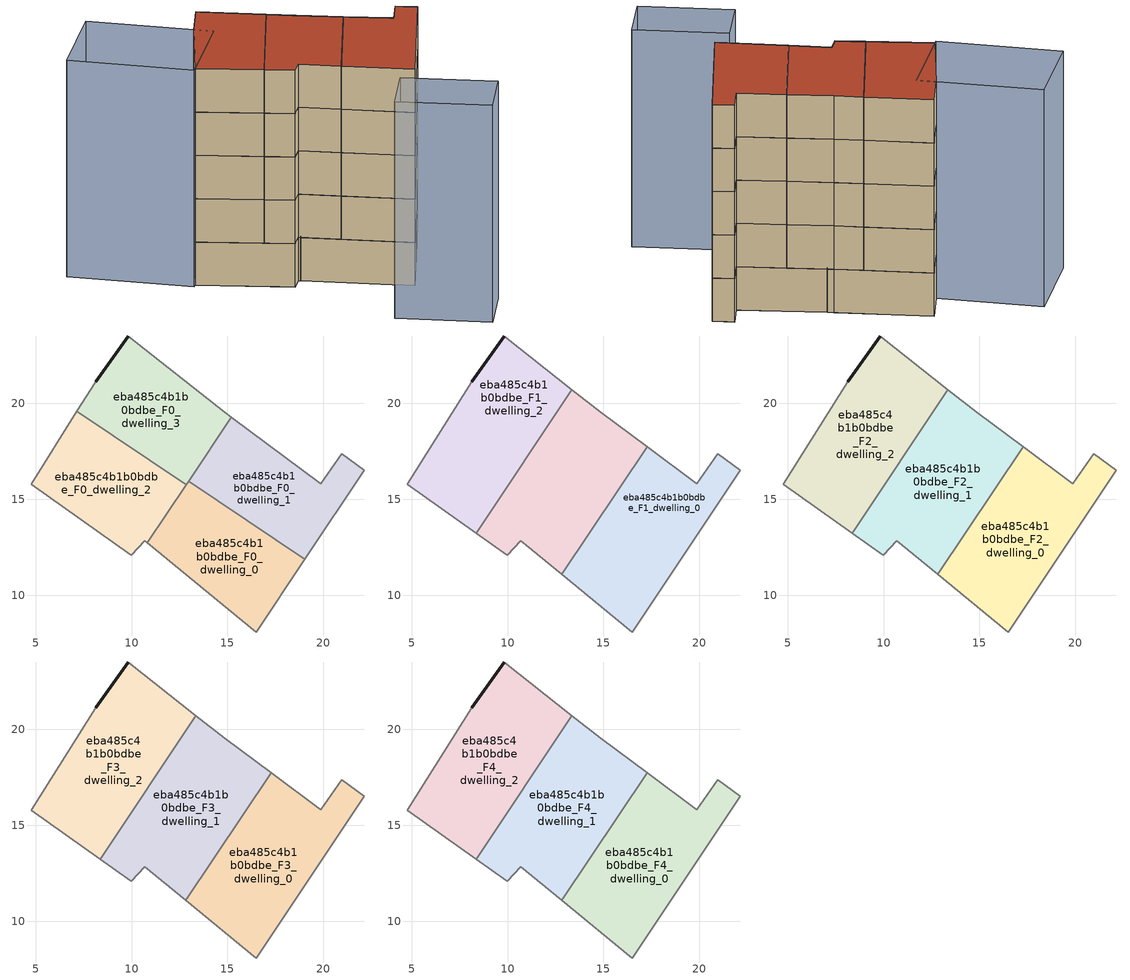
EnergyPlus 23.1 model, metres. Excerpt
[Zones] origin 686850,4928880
eba485c4b1b0bdbe_F0_dwelling_0
 floor ground (EU_floor_Construction): 16.5,8.09 19.04,11.89 12.97,15.94 10.82,12.73 z0
 wall adiabatic (EU_wall_Construction): 19.04,11.89 16.5,8.09 10.82,12.73 z0:3
 wall to eba485c4b1b0bdbe_F0_dwelling_1 (EU_wall_Construction): 12.97,15.94 19.04,11.89 z0:3
 wall to eba485c4b1b0bdbe_F0_dwelling_2 (EU_wall_Construction): 10.82,12.73 12.85,15.77 z0:3
 wall to eba485c4b1b0bdbe_F0_dwelling_3 (EU_wall_Construction): 12.85,15.77 12.97,15.94 z0:3
eba485c4b1b0bdbe_F0_dwelling_1
 floor ground (EU_floor_Construction): 19.04,11.89 22.13,16.52 20.97,17.39 19.86,15.82 15.19,19.28 12.97,15.94 z0
 wall adiabatic (EU_wall_Construction): 15.19,19.28 19.86,15.82 20.97,17.39 22.13,16.52 19.04,11.89 z0:3
 wall to eba485c4b1b0bdbe_F0_dwelling_3 (EU_wall_Construction): 12.97,15.94 15.19,19.28 z0:3
eba485c4b1b0bdbe_F0_dwelling_2
 floor ground (EU_floor_Construction): 10.82,12.73 12.85,15.77 7.15,19.58 4.77,15.78 9.98,12.1 10.68,12.85 z0
 wall to eba485c4b1b0bdbe_F0_dwelling_3 (EU_wall_Construction): 7.15,19.58 12.85,15.77 z0:3
 wall adiabatic (EU_wall_Construction): 10.82,12.73 10.68,12.85 9.98,12.1 4.77,15.78 7.15,19.58 z0:3
eba485c4b1b0bdbe_F0_dwelling_3
 floor ground (EU_floor_Construction): 12.85,15.77 15.19,19.28 14.85,19.53 9.82,23.52 8.13,21.14 7.15,19.58 z0
 wall outside (EU_wall_Construction): 8.13,21.14 9.82,23.52 z0:3
 wall adiabatic (EU_wall_Construction): 7.15,19.58 8.13,21.14 / 9.82,23.52 14.85,19.53 15.19,19.28 z0:3
eba485c4b1b0bdbe_F1_dwelling_0
 floor to eba485c4b1b0bdbe_F0_dwelling_0 (EU_floor_Construction): 16.5,8.09 19.04,11.89 15.12,14.51 12.83,11.08 z3
 floor to eba485c4b1b0bdbe_F0_dwelling_1 (EU_floor_Construction): 19.04,11.89 22.13,16.52 20.97,17.39 19.86,15.82 17.28,17.74 15.12,14.51 z3
 wall adiabatic (EU_wall_Construction): 17.28,17.74 19.86,15.82 20.97,17.39 22.13,16.52 16.5,8.09 12.83,11.08 z3:6
 wall to eba485c4b1b0bdbe_F1_dwelling_1 (EU_wall_Construction): 12.83,11.08 17.28,17.74 z3:6
eba485c4b1b0bdbe_F1_dwelling_1
 floor to eba485c4b1b0bdbe_F0_dwelling_2 (EU_floor_Construction): 10.82,12.73 12.85,15.77 10.92,17.07 8.36,13.24 9.98,12.1 10.68,12.85 z3
 floor to eba485c4b1b0bdbe_F0_dwelling_0 (EU_floor_Construction): 12.83,11.08 15.12,14.51 12.97,15.94 10.82,12.73 z3
 floor to eba485c4b1b0bdbe_F0_dwelling_3 (EU_floor_Construction): 12.85,15.77 15.19,19.28 14.85,19.53 13.36,20.72 10.92,17.07 z3
 floor to eba485c4b1b0bdbe_F0_dwelling_1 (EU_floor_Construction): 15.12,14.51 17.28,17.74 15.19,19.28 12.97,15.94 z3
 wall adiabatic (EU_wall_Construction): 13.36,20.72 14.85,19.53 17.28,17.74 / 12.83,11.08 10.68,12.85 9.98,12.1 8.36,13.24 z3:6
 wall to eba485c4b1b0bdbe_F1_dwelling_2 (EU_wall_Construction): 8.36,13.24 13.36,20.72 z3:6
eba485c4b1b0bdbe_F1_dwelling_2
 floor to eba485c4b1b0bdbe_F0_dwelling_2 (EU_floor_Construction): 8.36,13.24 10.92,17.07 7.15,19.58 4.77,15.78 z3
 floor to eba485c4b1b0bdbe_F0_dwelling_3 (EU_floor_Construction): 10.92,17.07 13.36,20.72 9.82,23.52 8.13,21.14 7.15,19.58 z3
 wall outside (EU_wall_Construction): 8.13,21.14 9.82,23.52 z3:6
 wall adiabatic (EU_wall_Construction): 8.36,13.24 4.77,15.78 8.13,21.14 / 9.82,23.52 13.36,20.72 z3:6
eba485c4b1b0bdbe_F2_dwelling_0
 floor to eba485c4b1b0bdbe_F1_dwelling_0 (EU_floor_Construction): 16.5,8.09 22.13,16.52 20.97,17.39 19.86,15.82 17.28,17.74 12.83,11.08 z6
 wall adiabatic (EU_wall_Construction): 17.28,17.74 19.86,15.82 20.97,17.39 22.13,16.52 16.5,8.09 12.83,11.08 z6:9
 wall to eba485c4b1b0bdbe_F2_dwelling_1 (EU_wall_Construction): 12.83,11.08 17.28,17.74 z6:9
eba485c4b1b0bdbe_F2_dwelling_1
 floor to eba485c4b1b0bdbe_F1_dwelling_1 (EU_floor_Construction): 12.83,11.08 17.28,17.74 14.85,19.53 13.36,20.72 8.36,13.24 9.98,12.1 10.68,12.85 z6
 wall adiabatic (EU_wall_Construction): 13.36,20.72 14.85,19.53 17.28,17.74 / 12.83,11.08 10.68,12.85 9.98,12.1 8.36,13.24 z6:9
 wall to eba485c4b1b0bdbe_F2_dwelling_2 (EU_wall_Construction): 8.36,13.24 13.36,20.72 z6:9
eba485c4b1b0bdbe_F2_dwelling_2
 floor to eba485c4b1b0bdbe_F1_dwelling_2 (EU_floor_Construction): 8.36,13.24 13.36,20.72 9.82,23.52 8.13,21.14 4.77,15.78 z6
 wall outside (EU_wall_Construction): 8.13,21.14 9.82,23.52 z6:9
 wall adiabatic (EU_wall_Construction): 8.36,13.24 4.77,15.78 8.13,21.14 / 9.82,23.52 13.36,20.72 z6:9
eba485c4b1b0bdbe_F3_dwelling_0
 floor to eba485c4b1b0bdbe_F2_dwelling_0 (EU_floor_Construction): 16.5,8.09 22.13,16.52 20.97,17.39 19.86,15.82 17.28,17.74 12.83,11.08 z9
 wall adiabatic (EU_wall_Construction): 17.28,17.74 19.86,15.82 20.97,17.39 22.13,16.52 16.5,8.09 12.83,11.08 z9:12
 wall to eba485c4b1b0bdbe_F3_dwelling_1 (EU_wall_Construction): 12.83,11.08 17.28,17.74 z9:12
eba485c4b1b0bdbe_F3_dwelling_1
 floor to eba485c4b1b0bdbe_F2_dwelling_1 (EU_floor_Construction): 12.83,11.08 17.28,17.74 14.85,19.53 13.36,20.72 8.36,13.24 9.98,12.1 10.68,12.85 z9
 wall adiabatic (EU_wall_Construction): 13.36,20.72 14.85,19.53 17.28,17.74 / 12.83,11.08 10.68,12.85 9.98,12.1 8.36,13.24 z9:12
 wall to eba485c4b1b0bdbe_F3_dwelling_2 (EU_wall_Construction): 8.36,13.24 13.36,20.72 z9:12
eba485c4b1b0bdbe_F3_dwelling_2
 floor to eba485c4b1b0bdbe_F2_dwelling_2 (EU_floor_Construction): 8.36,13.24 13.36,20.72 9.82,23.52 8.13,21.14 4.77,15.78 z9
 wall outside (EU_wall_Construction): 8.13,21.14 9.82,23.52 z9:12
 wall adiabatic (EU_wall_Construction): 8.36,13.24 4.77,15.78 8.13,21.14 / 9.82,23.52 13.36,20.72 z9:12
eba485c4b1b0bdbe_F4_dwelling_0
 floor to eba485c4b1b0bdbe_F3_dwelling_0 (EU_floor_Construction): 16.5,8.09 22.13,16.52 20.97,17.39 19.86,15.82 17.28,17.74 12.83,11.08 z12
 wall adiabatic (EU_wall_Construction): 17.28,17.74 19.86,15.82 20.97,17.39 22.13,16.52 16.5,8.09 12.83,11.08 z12:15
 wall to eba485c4b1b0bdbe_F4_dwelling_1 (EU_wall_Construction): 12.83,11.08 17.28,17.74 z12:15
 roof outside (EU_roof_Construction): 20.97,17.39 22.13,16.52 16.5,8.09 12.83,11.08 17.28,17.74 19.86,15.82 z15
eba485c4b1b0bdbe_F4_dwelling_1
 floor to eba485c4b1b0bdbe_F3_dwelling_1 (EU_floor_Construction): 12.83,11.08 17.28,17.74 14.85,19.53 13.36,20.72 8.36,13.24 9.98,12.1 10.68,12.85 z12
 wall adiabatic (EU_wall_Construction): 13.36,20.72 14.85,19.53 17.28,17.74 / 12.83,11.08 10.68,12.85 9.98,12.1 8.36,13.24 z12:15
 wall to eba485c4b1b0bdbe_F4_dwelling_2 (EU_wall_Construction): 8.36,13.24 13.36,20.72 z12:15
 roof outside (EU_roof_Construction): 14.85,19.53 17.28,17.74 12.83,11.08 10.68,12.85 9.98,12.1 8.36,13.24 13.36,20.72 z15
eba485c4b1b0bdbe_F4_dwelling_2
 floor to eba485c4b1b0bdbe_F3_dwelling_2 (EU_floor_Construction): 8.36,13.24 13.36,20.72 9.82,23.52 8.13,21.14 4.77,15.78 z12
 wall outside (EU_wall_Construction): 8.13,21.14 9.82,23.52 z12:15
 wall adiabatic (EU_wall_Construction): 8.36,13.24 4.77,15.78 8.13,21.14 / 9.82,23.52 13.36,20.72 z12:15
 roof outside (EU_roof_Construction): 13.36,20.72 8.36,13.24 4.77,15.78 8.13,21.14 9.82,23.52 z15
shading: 17.47,0.53 12.55,4.4 / 12.55,4.4 14.95,7.45 / 14.95,7.45 19.87,3.58 / 19.87,3.58 17.47,0.53 / 3.09,25.98 9.07,20.24 / 9.07,20.24 4.62,15.62 / 4.62,15.62 -1.35,21.36 / -1.35,21.36 3.09,25.98 z0:15
[Building]
EU S2 Campaign: North Axis=0; Terrain=City; Solar Distribution=FullExterior
[Site:Location]
Bologna: Latitude=44.5; Longitude=11.25; Time Zone=1; Elevation=37
[SizingPeriod:WeatherFileDays]
AnnualSizingPeriod: Begin Month=1; Begin Day of Month=1; End Month=12; End Day of Month=31; Day of Week for Start Day=Monday; Use Weather File Daylight Saving Period=No; Use Weather File Rain and Snow Indicators=No
[MATERIAL]
EU_InternalMass_Material: Roughness=MediumRough; Thickness=0.1; Conductivity=1; Density=1800; Specific Heat=900; Thermal Absorptance=0.9; Solar Absorptance=0.7; Visible Absorptance=0.7
[MATERIAL:NOMASS] Roughness=MediumRough; Thermal Absorptance=0.9; Solar Absorptance=0.7; Visible Absorptance=0.7
Name | Thermal Resistance
EU_wall_NoMass | 0.905828
EU_roof_NoMass | 0.37593
EU_floor_NoMass | 0.67114
[CONSTRUCTION]
EU_wall_Construction: EU_wall_NoMass
EU_roof_Construction: EU_roof_NoMass
EU_floor_Construction: EU_floor_NoMass
EU_InternalMass_Construction: EU_InternalMass_Material
[ZONE] Type=1; Multiplier=1; Ceiling Height=autocalculate; Floor Area=autocalculate; Part of Total Floor Area=Yes
Name | Volume
eba485c4b1b0bdbe_F0_dwelling_0 | 92.4104
eba485c4b1b0bdbe_F1_dwelling_0; eba485c4b1b0bdbe_F2_dwelling_0; eba485c4b1b0bdbe_F3_dwelling_0; eba485c4b1b0bdbe_F4_dwelling_0; eba485c4b1b0bdbe_F1_dwelling_2; eba485c4b1b0bdbe_F2_dwelling_2; eba485c4b1b0bdbe_F3_dwelling_2; eba485c4b1b0bdbe_F4_dwelling_2 | 123.198
eba485c4b1b0bdbe_F0_dwelling_1; eba485c4b1b0bdbe_F0_dwelling_3 | 92.395
eba485c4b1b0bdbe_F1_dwelling_1; eba485c4b1b0bdbe_F2_dwelling_1; eba485c4b1b0bdbe_F3_dwelling_1; eba485c4b1b0bdbe_F4_dwelling_1 | 123.188
eba485c4b1b0bdbe_F0_dwelling_2 | 92.3936
[INTERNALMASS] Construction=EU_InternalMass_Construction
Name | Zone or ZoneList | Surface Area
eba485c4b1b0bdbe_F0_dwelling_0_EU_InternalMass | eba485c4b1b0bdbe_F0_dwelling_0 | 30.8037
eba485c4b1b0bdbe_F0_dwelling_1_EU_InternalMass | eba485c4b1b0bdbe_F0_dwelling_1 | 30.7983
eba485c4b1b0bdbe_F0_dwelling_2_EU_InternalMass | eba485c4b1b0bdbe_F0_dwelling_2 | 30.7976
eba485c4b1b0bdbe_F0_dwelling_3_EU_InternalMass | eba485c4b1b0bdbe_F0_dwelling_3 | 30.7989
eba485c4b1b0bdbe_F1_dwelling_0_EU_InternalMass | eba485c4b1b0bdbe_F1_dwelling_0 | 41.0667
eba485c4b1b0bdbe_F1_dwelling_1_EU_InternalMass | eba485c4b1b0bdbe_F1_dwelling_1 | 41.0629
eba485c4b1b0bdbe_F1_dwelling_2_EU_InternalMass | eba485c4b1b0bdbe_F1_dwelling_2 | 41.0662
eba485c4b1b0bdbe_F2_dwelling_0_EU_InternalMass | eba485c4b1b0bdbe_F2_dwelling_0 | 41.0667
eba485c4b1b0bdbe_F2_dwelling_1_EU_InternalMass | eba485c4b1b0bdbe_F2_dwelling_1 | 41.0629
eba485c4b1b0bdbe_F2_dwelling_2_EU_InternalMass | eba485c4b1b0bdbe_F2_dwelling_2 | 41.0662
eba485c4b1b0bdbe_F3_dwelling_0_EU_InternalMass | eba485c4b1b0bdbe_F3_dwelling_0 | 41.0667
eba485c4b1b0bdbe_F3_dwelling_1_EU_InternalMass | eba485c4b1b0bdbe_F3_dwelling_1 | 41.0629
eba485c4b1b0bdbe_F3_dwelling_2_EU_InternalMass | eba485c4b1b0bdbe_F3_dwelling_2 | 41.0662
eba485c4b1b0bdbe_F4_dwelling_0_EU_InternalMass | eba485c4b1b0bdbe_F4_dwelling_0 | 41.0667
eba485c4b1b0bdbe_F4_dwelling_1_EU_InternalMass | eba485c4b1b0bdbe_F4_dwelling_1 | 41.0629
eba485c4b1b0bdbe_F4_dwelling_2_EU_InternalMass | eba485c4b1b0bdbe_F4_dwelling_2 | 41.0662
[OTHEREQUIPMENT] Fuel Type=Electricity; Design Level Calculation Method=Watts/Area; Power per Zone Floor Area=1; Fraction Latent=0; Fraction Radiant=0; Fraction Lost=0; Carbon Dioxide Generation Rate=0; EndUse Subcategory=EU_Step8_InternalGains
Name | Zone or ZoneList or Space or SpaceList | Schedule
EU_Step8_InternalGain_eba485c4b1b0bdbe_F0_dwelling_0_f000 | eba485c4b1b0bdbe_F0_dwelling_0 | EU_Step8_GainSchedule_eba485c4b1b0bdbe_F0_dwelling_0_f000
EU_Step8_InternalGain_eba485c4b1b0bdbe_F0_dwelling_1_f000 | eba485c4b1b0bdbe_F0_dwelling_1 | EU_Step8_GainSchedule_eba485c4b1b0bdbe_F0_dwelling_1_f000
EU_Step8_InternalGain_eba485c4b1b0bdbe_F0_dwelling_2_f000 | eba485c4b1b0bdbe_F0_dwelling_2 | EU_Step8_GainSchedule_eba485c4b1b0bdbe_F0_dwelling_2_f000
EU_Step8_InternalGain_eba485c4b1b0bdbe_F0_dwelling_3_f000 | eba485c4b1b0bdbe_F0_dwelling_3 | EU_Step8_GainSchedule_eba485c4b1b0bdbe_F0_dwelling_3_f000
EU_Step8_InternalGain_eba485c4b1b0bdbe_F1_dwelling_0_f000 | eba485c4b1b0bdbe_F1_dwelling_0 | EU_Step8_GainSchedule_eba485c4b1b0bdbe_F1_dwelling_0_f000
EU_Step8_InternalGain_eba485c4b1b0bdbe_F1_dwelling_1_f000 | eba485c4b1b0bdbe_F1_dwelling_1 | EU_Step8_GainSchedule_eba485c4b1b0bdbe_F1_dwelling_1_f000
EU_Step8_InternalGain_eba485c4b1b0bdbe_F1_dwelling_2_f000 | eba485c4b1b0bdbe_F1_dwelling_2 | EU_Step8_GainSchedule_eba485c4b1b0bdbe_F1_dwelling_2_f000
EU_Step8_InternalGain_eba485c4b1b0bdbe_F2_dwelling_0_f000 | eba485c4b1b0bdbe_F2_dwelling_0 | EU_Step8_GainSchedule_eba485c4b1b0bdbe_F2_dwelling_0_f000
EU_Step8_InternalGain_eba485c4b1b0bdbe_F2_dwelling_1_f000 | eba485c4b1b0bdbe_F2_dwelling_1 | EU_Step8_GainSchedule_eba485c4b1b0bdbe_F2_dwelling_1_f000
EU_Step8_InternalGain_eba485c4b1b0bdbe_F2_dwelling_2_f000 | eba485c4b1b0bdbe_F2_dwelling_2 | EU_Step8_GainSchedule_eba485c4b1b0bdbe_F2_dwelling_2_f000
EU_Step8_InternalGain_eba485c4b1b0bdbe_F3_dwelling_0_f000 | eba485c4b1b0bdbe_F3_dwelling_0 | EU_Step8_GainSchedule_eba485c4b1b0bdbe_F3_dwelling_0_f000
EU_Step8_InternalGain_eba485c4b1b0bdbe_F3_dwelling_1_f000 | eba485c4b1b0bdbe_F3_dwelling_1 | EU_Step8_GainSchedule_eba485c4b1b0bdbe_F3_dwelling_1_f000
EU_Step8_InternalGain_eba485c4b1b0bdbe_F3_dwelling_2_f000 | eba485c4b1b0bdbe_F3_dwelling_2 | EU_Step8_GainSchedule_eba485c4b1b0bdbe_F3_dwelling_2_f000
EU_Step8_InternalGain_eba485c4b1b0bdbe_F4_dwelling_0_f000 | eba485c4b1b0bdbe_F4_dwelling_0 | EU_Step8_GainSchedule_eba485c4b1b0bdbe_F4_dwelling_0_f000
EU_Step8_InternalGain_eba485c4b1b0bdbe_F4_dwelling_1_f000 | eba485c4b1b0bdbe_F4_dwelling_1 | EU_Step8_GainSchedule_eba485c4b1b0bdbe_F4_dwelling_1_f000
EU_Step8_InternalGain_eba485c4b1b0bdbe_F4_dwelling_2_f000 | eba485c4b1b0bdbe_F4_dwelling_2 | EU_Step8_GainSchedule_eba485c4b1b0bdbe_F4_dwelling_2_f000
[ZONEVENTILATION:DESIGNFLOWRATE] Schedule=EU_AlwaysOn; Design Flow Rate Calculation Method=AirChanges/Hour; Air Changes per Hour=0.73129; Ventilation Type=Natural; Fan Pressure Rise=0; Fan Total Efficiency=1; Constant Term Coefficient=1; Temperature Term Coefficient=0; Velocity Term Coefficient=0; Velocity Squared Term Coefficient=0; Minimum Indoor Temperature=-100; Maximum Indoor Temperature=100; Delta Temperature=-100; Minimum Outdoor Temperature=-100; Maximum Outdoor Temperature=100; Maximum Wind Speed=40
Name | Zone or ZoneList or Space or SpaceList
EU_ConstantAir_eba485c4b1b0bdbe_F0_dwelling_0 | eba485c4b1b0bdbe_F0_dwelling_0
EU_ConstantAir_eba485c4b1b0bdbe_F0_dwelling_1 | eba485c4b1b0bdbe_F0_dwelling_1
EU_ConstantAir_eba485c4b1b0bdbe_F0_dwelling_2 | eba485c4b1b0bdbe_F0_dwelling_2
EU_ConstantAir_eba485c4b1b0bdbe_F0_dwelling_3 | eba485c4b1b0bdbe_F0_dwelling_3
EU_ConstantAir_eba485c4b1b0bdbe_F1_dwelling_0 | eba485c4b1b0bdbe_F1_dwelling_0
EU_ConstantAir_eba485c4b1b0bdbe_F1_dwelling_1 | eba485c4b1b0bdbe_F1_dwelling_1
EU_ConstantAir_eba485c4b1b0bdbe_F1_dwelling_2 | eba485c4b1b0bdbe_F1_dwelling_2
EU_ConstantAir_eba485c4b1b0bdbe_F2_dwelling_0 | eba485c4b1b0bdbe_F2_dwelling_0
EU_ConstantAir_eba485c4b1b0bdbe_F2_dwelling_1 | eba485c4b1b0bdbe_F2_dwelling_1
EU_ConstantAir_eba485c4b1b0bdbe_F2_dwelling_2 | eba485c4b1b0bdbe_F2_dwelling_2
EU_ConstantAir_eba485c4b1b0bdbe_F3_dwelling_0 | eba485c4b1b0bdbe_F3_dwelling_0
EU_ConstantAir_eba485c4b1b0bdbe_F3_dwelling_1 | eba485c4b1b0bdbe_F3_dwelling_1
EU_ConstantAir_eba485c4b1b0bdbe_F3_dwelling_2 | eba485c4b1b0bdbe_F3_dwelling_2
EU_ConstantAir_eba485c4b1b0bdbe_F4_dwelling_0 | eba485c4b1b0bdbe_F4_dwelling_0
EU_ConstantAir_eba485c4b1b0bdbe_F4_dwelling_1 | eba485c4b1b0bdbe_F4_dwelling_1
EU_ConstantAir_eba485c4b1b0bdbe_F4_dwelling_2 | eba485c4b1b0bdbe_F4_dwelling_2
[HVACTEMPLATE:THERMOSTAT] Constant Heating Setpoint=20; Constant Cooling Setpoint=50
EU_HeatOnly_eba485c4b1b0bdbe_F0_dwelling_0; EU_HeatOnly_eba485c4b1b0bdbe_F0_dwelling_1; EU_HeatOnly_eba485c4b1b0bdbe_F0_dwelling_2; EU_HeatOnly_eba485c4b1b0bdbe_F0_dwelling_3; EU_HeatOnly_eba485c4b1b0bdbe_F1_dwelling_0; EU_HeatOnly_eba485c4b1b0bdbe_F1_dwelling_1; EU_HeatOnly_eba485c4b1b0bdbe_F1_dwelling_2; EU_HeatOnly_eba485c4b1b0bdbe_F2_dwelling_0; EU_HeatOnly_eba485c4b1b0bdbe_F2_dwelling_1; EU_HeatOnly_eba485c4b1b0bdbe_F2_dwelling_2; EU_HeatOnly_eba485c4b1b0bdbe_F3_dwelling_0; EU_HeatOnly_eba485c4b1b0bdbe_F3_dwelling_1; EU_HeatOnly_eba485c4b1b0bdbe_F3_dwelling_2; EU_HeatOnly_eba485c4b1b0bdbe_F4_dwelling_0; EU_HeatOnly_eba485c4b1b0bdbe_F4_dwelling_1; EU_HeatOnly_eba485c4b1b0bdbe_F4_dwelling_2
[HVACTEMPLATE:ZONE:IDEALLOADSAIRSYSTEM] System Availability Schedule=EU_AlwaysOn; Maximum Heating Supply Air Temperature=50; Minimum Cooling Supply Air Temperature=13; Maximum Heating Supply Air Humidity Ratio=0.0156; Minimum Cooling Supply Air Humidity Ratio=0.0077; Heating Limit=NoLimit; Cooling Limit=NoLimit; Heating Availability Schedule=EU_AlwaysOn; Cooling Availability Schedule=EU_CoolingOff; Dehumidification Control Type=ConstantSensibleHeatRatio; Cooling Sensible Heat Ratio=0.7; Dehumidification Setpoint=60; Humidification Control Type=None; Humidification Setpoint=30; Outdoor Air Method=None; Outdoor Air Flow Rate per Person=0.00944; Outdoor Air Flow Rate per Zone Floor Area=0; Outdoor Air Flow Rate per Zone=0; Demand Controlled Ventilation Type=None; Outdoor Air Economizer Type=NoEconomizer; Heat Recovery Type=None; Sensible Heat Recovery Effectiveness=0.7; Latent Heat Recovery Effectiveness=0.65
Name | Template Thermostat
eba485c4b1b0bdbe_F0_dwelling_0 | EU_HeatOnly_eba485c4b1b0bdbe_F0_dwelling_0
eba485c4b1b0bdbe_F0_dwelling_1 | EU_HeatOnly_eba485c4b1b0bdbe_F0_dwelling_1
eba485c4b1b0bdbe_F0_dwelling_2 | EU_HeatOnly_eba485c4b1b0bdbe_F0_dwelling_2
eba485c4b1b0bdbe_F0_dwelling_3 | EU_HeatOnly_eba485c4b1b0bdbe_F0_dwelling_3
eba485c4b1b0bdbe_F1_dwelling_0 | EU_HeatOnly_eba485c4b1b0bdbe_F1_dwelling_0
eba485c4b1b0bdbe_F1_dwelling_1 | EU_HeatOnly_eba485c4b1b0bdbe_F1_dwelling_1
eba485c4b1b0bdbe_F1_dwelling_2 | EU_HeatOnly_eba485c4b1b0bdbe_F1_dwelling_2
eba485c4b1b0bdbe_F2_dwelling_0 | EU_HeatOnly_eba485c4b1b0bdbe_F2_dwelling_0
eba485c4b1b0bdbe_F2_dwelling_1 | EU_HeatOnly_eba485c4b1b0bdbe_F2_dwelling_1
eba485c4b1b0bdbe_F2_dwelling_2 | EU_HeatOnly_eba485c4b1b0bdbe_F2_dwelling_2
eba485c4b1b0bdbe_F3_dwelling_0 | EU_HeatOnly_eba485c4b1b0bdbe_F3_dwelling_0
eba485c4b1b0bdbe_F3_dwelling_1 | EU_HeatOnly_eba485c4b1b0bdbe_F3_dwelling_1
eba485c4b1b0bdbe_F3_dwelling_2 | EU_HeatOnly_eba485c4b1b0bdbe_F3_dwelling_2
eba485c4b1b0bdbe_F4_dwelling_0 | EU_HeatOnly_eba485c4b1b0bdbe_F4_dwelling_0
eba485c4b1b0bdbe_F4_dwelling_1 | EU_HeatOnly_eba485c4b1b0bdbe_F4_dwelling_1
eba485c4b1b0bdbe_F4_dwelling_2 | EU_HeatOnly_eba485c4b1b0bdbe_F4_dwelling_2
[SIZING:ZONE] Zone Cooling Design Supply Air Temperature Input Method=SupplyAirTemperature; Zone Cooling Design Supply Air Temperature=13; Zone Heating Design Supply Air Temperature Input Method=SupplyAirTemperature; Zone Heating Design Supply Air Temperature=50; Zone Cooling Design Supply Air Humidity Ratio=0.008; Zone Heating Design Supply Air Humidity Ratio=0.008; Cooling Design Air Flow Method=DesignDay; Cooling Design Air Flow Rate=0; Cooling Minimum Air Flow per Zone Floor Area=0.000762; Cooling Minimum Air Flow=0; Cooling Minimum Air Flow Fraction=0.2; Heating Design Air Flow Method=DesignDay; Heating Design Air Flow Rate=0; Heating Maximum Air Flow per Zone Floor Area=0.002032; Heating Maximum Air Flow=0.141576; Heating Maximum Air Flow Fraction=0.3; Account for Dedicated Outdoor Air System=No; Dedicated Outdoor Air System Control Strategy=NeutralSupplyAir; Dedicated Outdoor Air Low Setpoint Temperature for Design=autosize; Dedicated Outdoor Air High Setpoint Temperature for Design=autosize; Zone Load Sizing Method=Sensible Load Only No Latent Load; Zone Latent Cooling Design Supply Air Humidity Ratio Input Method=HumidityRatioDifference; Zone Cooling Design Supply Air Humidity Ratio Difference=0.005; Zone Latent Heating Design Supply Air Humidity Ratio Input Method=HumidityRatioDifference; Zone Humidification Design Supply Air Humidity Ratio Difference=0.005
eba485c4b1b0bdbe_F0_dwelling_0; eba485c4b1b0bdbe_F0_dwelling_1; eba485c4b1b0bdbe_F0_dwelling_2; eba485c4b1b0bdbe_F0_dwelling_3; eba485c4b1b0bdbe_F1_dwelling_0; eba485c4b1b0bdbe_F1_dwelling_1; eba485c4b1b0bdbe_F1_dwelling_2; eba485c4b1b0bdbe_F2_dwelling_0; eba485c4b1b0bdbe_F2_dwelling_1; eba485c4b1b0bdbe_F2_dwelling_2; eba485c4b1b0bdbe_F3_dwelling_0; eba485c4b1b0bdbe_F3_dwelling_1; eba485c4b1b0bdbe_F3_dwelling_2; eba485c4b1b0bdbe_F4_dwelling_0; eba485c4b1b0bdbe_F4_dwelling_1; eba485c4b1b0bdbe_F4_dwelling_2
[SCHEDULE:CONSTANT]
Name | Hourly Value
EU_AlwaysOn | 1
EU_CoolingOff | 0
[SCHEDULE:FILE] Column Number=1; Rows to Skip at Top=0; Number of Hours of Data=8760; Column Separator=Comma; Interpolate to Timestep=No; Minutes per Item=60; Adjust Schedule for Daylight Savings=Yes
Name | File
EU_Step8_GainSchedule_eba485c4b1b0bdbe_F0_dwelling_0_f000 | ../../schedules/eba485c4b1b0bdbe/eba485c4b1b0bdbe_F0_dwelling_0_f000_gain.csv
EU_Step8_GainSchedule_eba485c4b1b0bdbe_F0_dwelling_1_f000 | ../../schedules/eba485c4b1b0bdbe/eba485c4b1b0bdbe_F0_dwelling_1_f000_gain.csv
EU_Step8_GainSchedule_eba485c4b1b0bdbe_F0_dwelling_2_f000 | ../../schedules/eba485c4b1b0bdbe/eba485c4b1b0bdbe_F0_dwelling_2_f000_gain.csv
EU_Step8_GainSchedule_eba485c4b1b0bdbe_F0_dwelling_3_f000 | ../../schedules/eba485c4b1b0bdbe/eba485c4b1b0bdbe_F0_dwelling_3_f000_gain.csv
EU_Step8_GainSchedule_eba485c4b1b0bdbe_F1_dwelling_0_f000 | ../../schedules/eba485c4b1b0bdbe/eba485c4b1b0bdbe_F1_dwelling_0_f000_gain.csv
EU_Step8_GainSchedule_eba485c4b1b0bdbe_F1_dwelling_1_f000 | ../../schedules/eba485c4b1b0bdbe/eba485c4b1b0bdbe_F1_dwelling_1_f000_gain.csv
EU_Step8_GainSchedule_eba485c4b1b0bdbe_F1_dwelling_2_f000 | ../../schedules/eba485c4b1b0bdbe/eba485c4b1b0bdbe_F1_dwelling_2_f000_gain.csv
EU_Step8_GainSchedule_eba485c4b1b0bdbe_F2_dwelling_0_f000 | ../../schedules/eba485c4b1b0bdbe/eba485c4b1b0bdbe_F2_dwelling_0_f000_gain.csv
EU_Step8_GainSchedule_eba485c4b1b0bdbe_F2_dwelling_1_f000 | ../../schedules/eba485c4b1b0bdbe/eba485c4b1b0bdbe_F2_dwelling_1_f000_gain.csv
EU_Step8_GainSchedule_eba485c4b1b0bdbe_F2_dwelling_2_f000 | ../../schedules/eba485c4b1b0bdbe/eba485c4b1b0bdbe_F2_dwelling_2_f000_gain.csv
EU_Step8_GainSchedule_eba485c4b1b0bdbe_F3_dwelling_0_f000 | ../../schedules/eba485c4b1b0bdbe/eba485c4b1b0bdbe_F3_dwelling_0_f000_gain.csv
EU_Step8_GainSchedule_eba485c4b1b0bdbe_F3_dwelling_1_f000 | ../../schedules/eba485c4b1b0bdbe/eba485c4b1b0bdbe_F3_dwelling_1_f000_gain.csv
EU_Step8_GainSchedule_eba485c4b1b0bdbe_F3_dwelling_2_f000 | ../../schedules/eba485c4b1b0bdbe/eba485c4b1b0bdbe_F3_dwelling_2_f000_gain.csv
EU_Step8_GainSchedule_eba485c4b1b0bdbe_F4_dwelling_0_f000 | ../../schedules/eba485c4b1b0bdbe/eba485c4b1b0bdbe_F4_dwelling_0_f000_gain.csv
EU_Step8_GainSchedule_eba485c4b1b0bdbe_F4_dwelling_1_f000 | ../../schedules/eba485c4b1b0bdbe/eba485c4b1b0bdbe_F4_dwelling_1_f000_gain.csv
EU_Step8_GainSchedule_eba485c4b1b0bdbe_F4_dwelling_2_f000 | ../../schedules/eba485c4b1b0bdbe/eba485c4b1b0bdbe_F4_dwelling_2_f000_gain.csv
